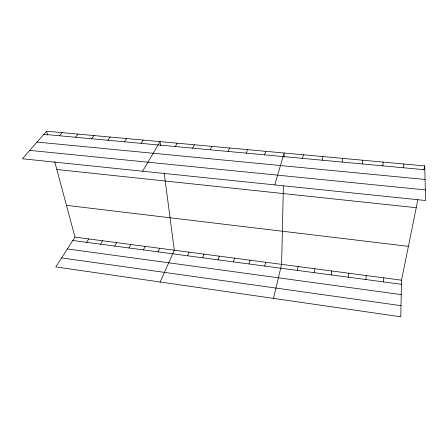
<?xml version="1.0" encoding="UTF-8"?>
<svg xmlns="http://www.w3.org/2000/svg" width="448" height="448" viewBox="0 0 448 448"><rect width="100%" height="100%" fill="white"/><g stroke="black" fill="none" stroke-linecap="round" stroke-linejoin="round"><path stroke-width="0.67" d="M403.704 167.787L403.782 163.985M417.878 199.646L401.537 280.179L400.775 316.786L55.765 266.93L74.99 237.126L54.734 161.689M283.399 186.004L281.602 264.365L273.482 298.39M284.054 157.209L284.15 153.009L274.792 184.906M383.561 281.904L383.774 277.838M382.883 165.85L383.135 162.086M365.893 279.546L366.229 275.52M362.359 163.94L362.779 160.222M348.438 277.222L348.891 273.235M331.19 274.921L331.766 270.978M342.126 162.058L342.709 158.379M314.154 272.653L314.849 268.75M322.179 160.199L322.918 156.565M423.926 169.842L424.726 165.906L46.553 131.214L22.4 158.777L425.6 200.519L424.726 165.906M297.321 270.407L298.127 266.543M302.506 158.368L303.402 154.773M264.734 266.067L265.754 262.276M248.959 263.962L250.079 260.21M233.369 261.884L234.584 258.166M264.538 154.834L265.72 151.318M217.946 259.829L219.262 256.144M246.21 153.132L247.531 149.649M202.703 257.802L204.114 254.15M187.628 255.791L189.129 252.174M228.122 151.452L229.578 148.002M160.171 282.016L174.311 250.219L164.175 172.995M210.274 149.789L211.859 146.378M157.976 251.838L159.656 248.287M143.394 249.894L145.163 246.378M192.657 148.148L194.37 144.771M128.974 247.974L130.822 244.485M175.269 146.53L177.106 143.192M114.705 246.075L116.642 242.614M100.593 244.194L102.609 240.766M142.587 171.22L160.059 141.624L160.591 145.695M86.632 242.329L88.726 238.935M141.159 143.36L143.226 140.084M124.426 141.803L126.61 138.561M107.906 140.263L110.197 137.054M91.588 138.746L93.99 135.565M75.477 137.245L77.986 134.098M59.562 135.766L62.171 132.647M43.848 134.305L424.827 169.753M37.033 142.078L425.068 179.469M29.747 150.394L425.331 189.918M56.829 169.49L416.242 207.704M66.461 205.346L408.402 246.344M74.99 237.126L401.537 280.179M72.822 240.492L401.453 284.284M67.374 248.931L401.24 294.616M61.578 257.919L401.01 305.659M46.553 131.214L47.617 135.167"/></g></svg>
